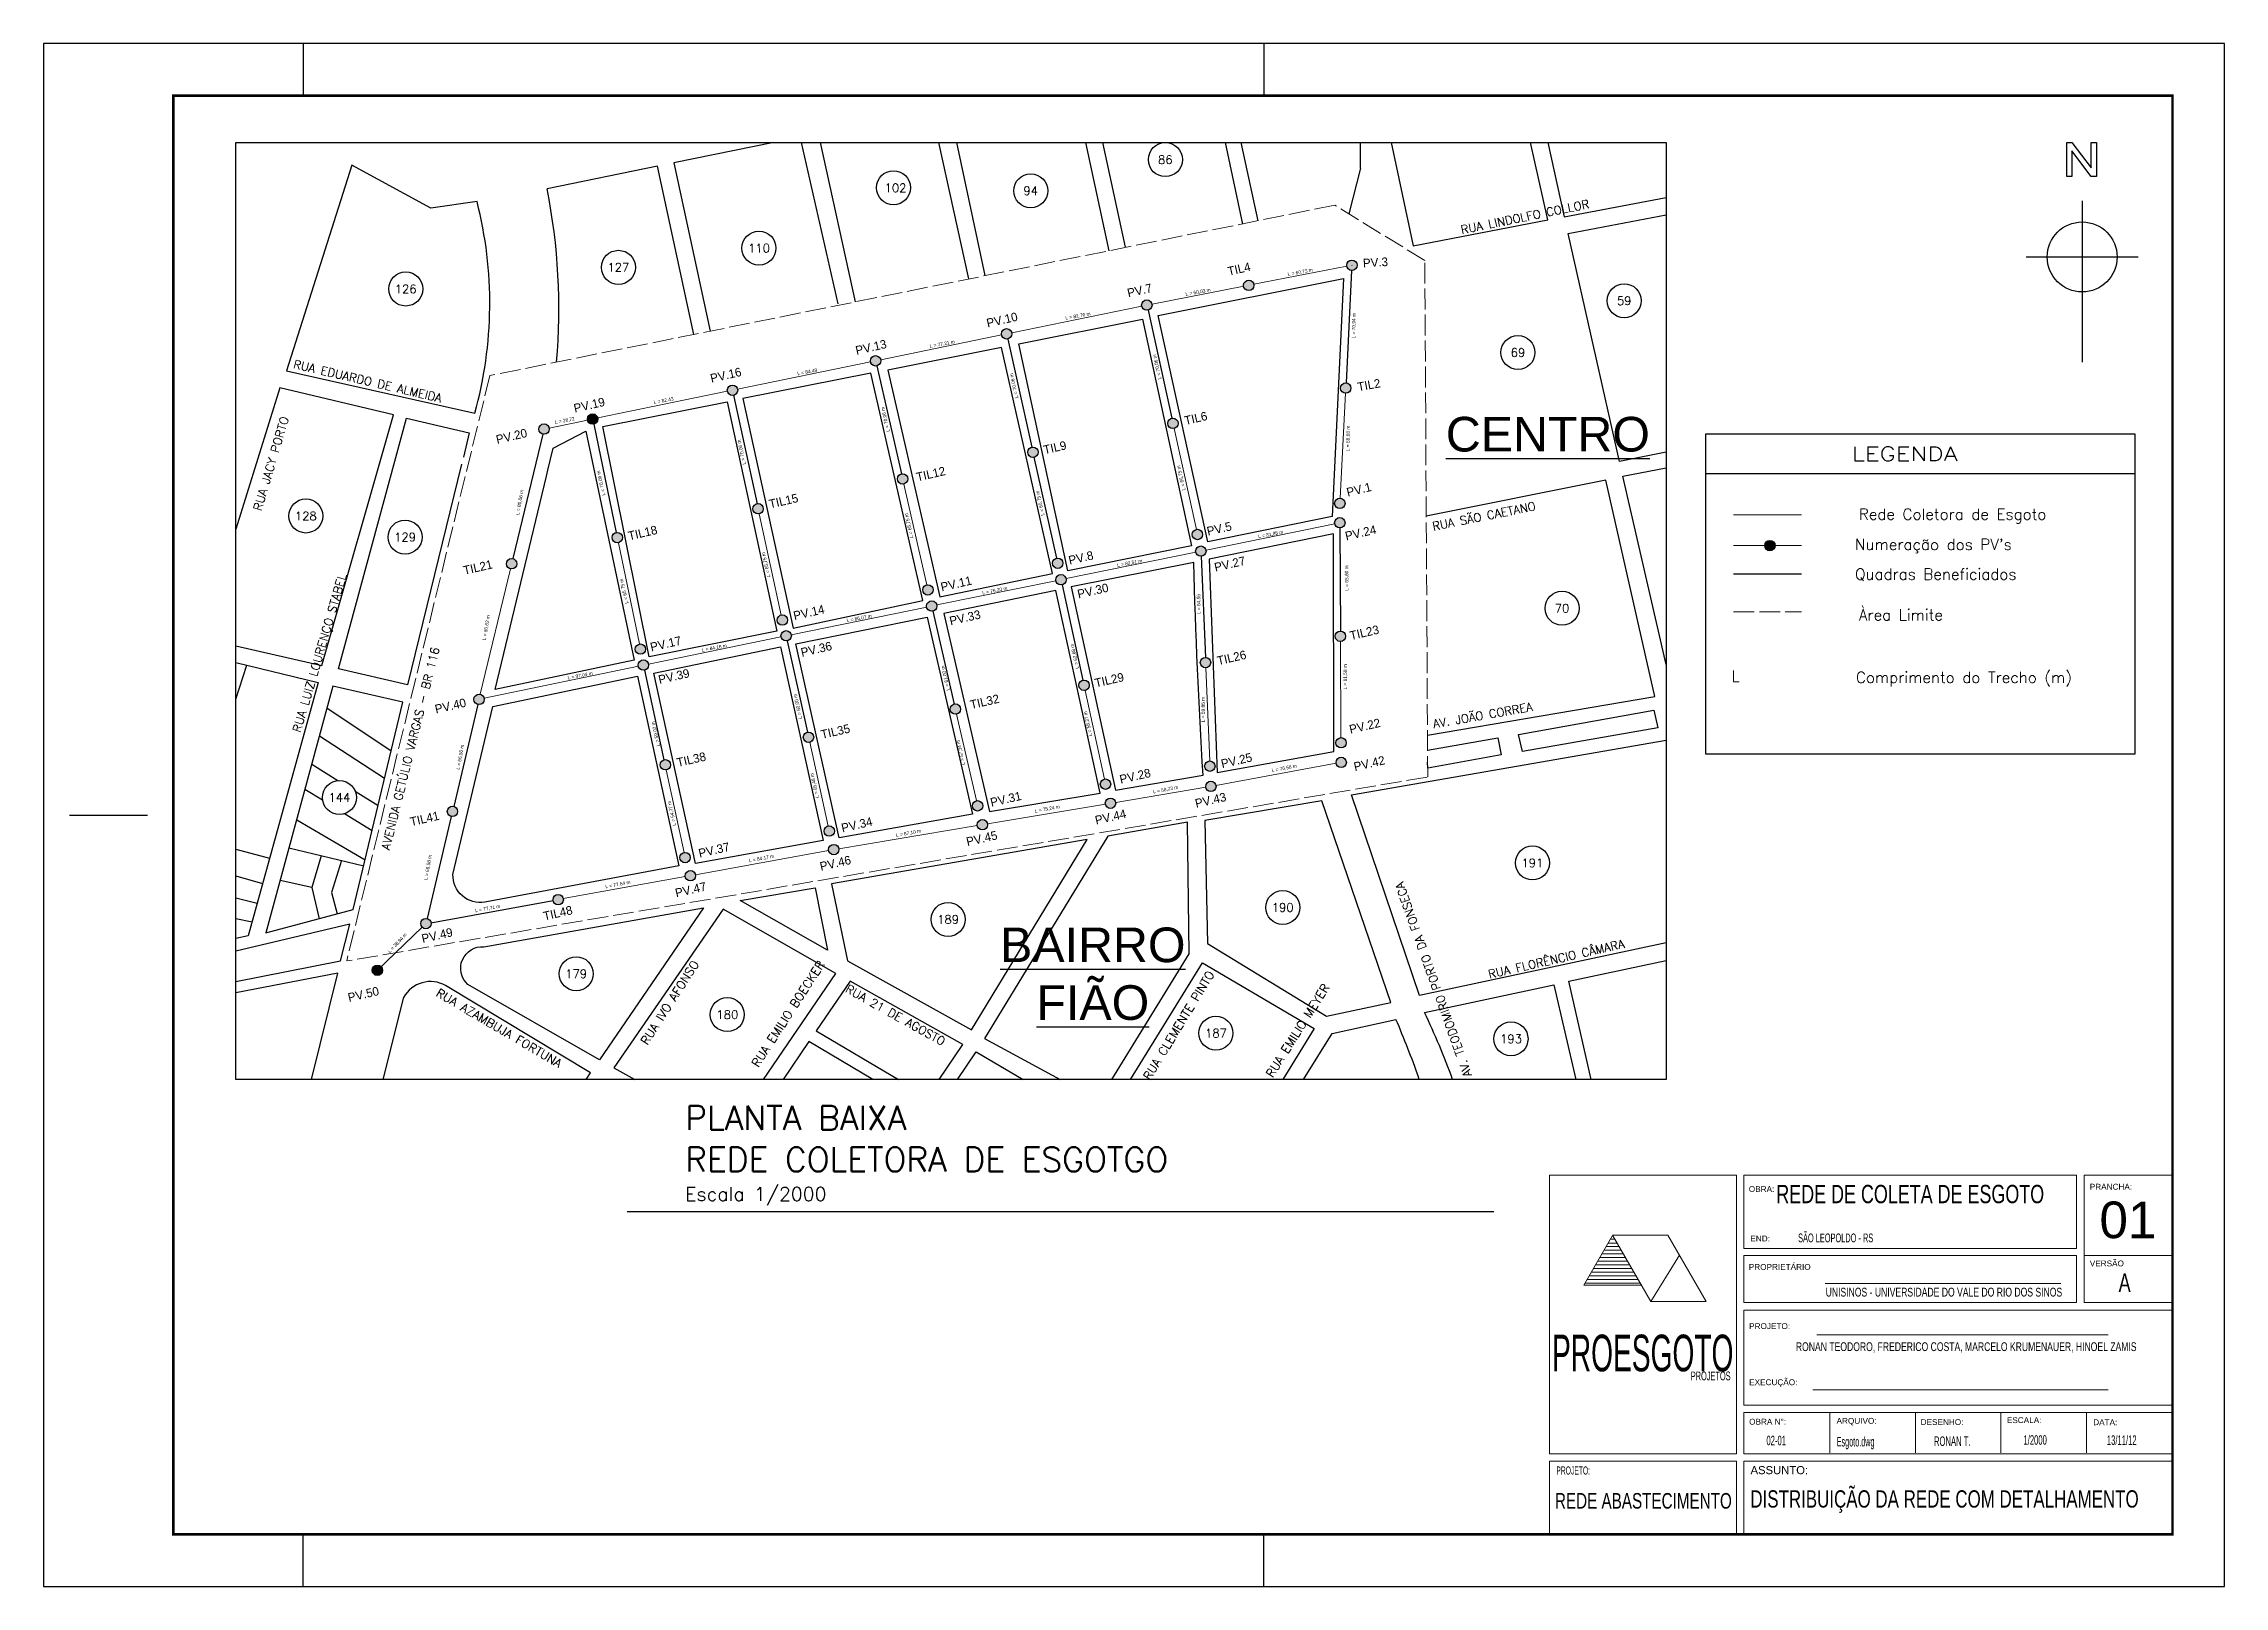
# Model space of a CAD drawing. Header units: inches. Extents: x 1670 to 2930, y -335 to 556.
import ezdxf
from ezdxf.enums import TextEntityAlignment as Align

# ---------------------------------------------------------------- set-up
doc = ezdxf.new("R2010")
doc.units = ezdxf.units.IN
doc.header["$MEASUREMENT"] = 0
doc.linetypes.add('ACAD_ISO02W100', pattern=[15, 12, -3])
for name, color, linetype in [('dimensões', 6, 'Continuous'), ('DIVERSOS', 3, 'Continuous'), ('ESPEC', 2, 'Continuous'), ('FOLHA', 7, 'Continuous'), ('LOTES ANTIGOS', 6, 'Continuous'), ('PVS', 250, 'Continuous'), ('QUADRAS', 250, 'Continuous'), ('REG60-100', 7, 'Continuous'), ('TEXTO', 7, 'Continuous'), ('TEXTO QUADRAS', 250, 'Continuous'), ('TEXTO RUAS NOVAS', 201, 'Continuous'), ('TEXTO_BAIRRO', 7, 'Continuous')]:
    doc.layers.add(name, color=color, linetype=linetype)
doc.layers.add('SeloMargem', color=7, linetype='Continuous', lineweight=0)
doc.styles.add('Arial', font='arial.ttf')
doc.styles.add('PADRAO_TXT', font='romans.shx')
doc.styles.add('REGUA100', font='simplex.shx')
doc.styles.add('ROMANS', font='romans.shx')
doc.styles.add('ROMNS850', font='ROMNS850')

# ---------------------------------------------------------------- blocks, each defined once
blk = doc.blocks.new('lnorte')
at = {"color": 0, "linetype": 'ByBlock'}
blk.add_lwpolyline([(14.74, 2.71), (15.54, 2.71), (18.53, -1.21), (18.53, 2.71), (19.33, 2.71), (19.33, -2.53), (18.53, -2.53), (15.54, 1.4), (15.54, -2.53), (14.74, -2.53)], close=True, dxfattribs=at)

msp = doc.modelspace()

# ---------------------------------------------------------------- hatches: boundary and pattern name
h = msp.add_hatch(color=1)
edge = h.paths.add_edge_path()
edge.add_arc((1958.7, 333), 3, 0, 360)
edge = h.paths.add_edge_path()
edge.add_arc((2067.6, 355.4), 3, 0, 360)
edge = h.paths.add_edge_path()
edge.add_arc((2150.3, 372.4), 3, 0, 360)
edge = h.paths.add_edge_path()
edge.add_arc((2226, 388), 3, 0, 360)
edge = h.paths.add_edge_path()
edge.add_arc((2307, 404.6), 3, 0, 360)
edge = h.paths.add_edge_path()
edge.add_arc((2365.9, 416), 3, 0, 360)
edge = h.paths.add_edge_path()
edge.add_arc((2425.5, 427.6), 3, 0, 360)
edge = h.paths.add_edge_path()
edge.add_arc((2421.9, 356.7), 3, 0, 360)
edge = h.paths.add_edge_path()
edge.add_arc((2418.5, 290.1), 3, 0, 360)
edge = h.paths.add_edge_path()
edge.add_arc((2418.5, 278.9), 3, 0, 360)
edge = h.paths.add_edge_path()
edge.add_arc((2336.2, 272.1), 3, 0, 360)
edge = h.paths.add_edge_path()
edge.add_arc((2322.1, 336.3), 3, 0, 360)
edge = h.paths.add_edge_path()
edge.add_arc((2338.2, 262.5), 3, 0, 360)
edge = h.paths.add_edge_path()
edge.add_arc((2241.2, 319.6), 3, 0, 360)
edge = h.paths.add_edge_path()
edge.add_arc((2255.5, 255.5), 3, 0, 360)
edge = h.paths.add_edge_path()
edge.add_arc((2257.4, 246), 3, 0, 360)
edge = h.paths.add_edge_path()
edge.add_arc((2180.5, 240.1), 3, 0, 360)
edge = h.paths.add_edge_path()
edge.add_arc((2182.7, 230.8), 3, 0, 360)
edge = h.paths.add_edge_path()
edge.add_arc((2165.9, 304.2), 3, 0, 360)
edge = h.paths.add_edge_path()
edge.add_arc((2082.4, 287), 3, 0, 360)
edge = h.paths.add_edge_path()
edge.add_arc((2096.4, 222.7), 3, 0, 360)
edge = h.paths.add_edge_path()
edge.add_arc((2014.4, 205.9), 3, 0, 360)
edge = h.paths.add_edge_path()
edge.add_arc((2001, 270.3), 3, 0, 360)
edge = h.paths.add_edge_path()
edge.add_arc((1940, 255.2), 3, 0, 360)
edge = h.paths.add_edge_path()
edge.add_arc((1921.2, 176.9), 3, 0, 360)
edge = h.paths.add_edge_path()
edge.add_arc((2016.1, 196.7), 3, 0, 360)
edge = h.paths.add_edge_path()
edge.add_arc((2098.6, 213.6), 3, 0, 360)
edge = h.paths.add_edge_path()
edge.add_arc((2028.8, 139.1), 3, 0, 360)
edge = h.paths.add_edge_path()
edge.add_arc((1905.8, 112.2), 3, 0, 360)
edge = h.paths.add_edge_path()
edge.add_arc((1890.5, 47.4), 3, 0, 360)
edge = h.paths.add_edge_path()
edge.add_arc((1966.9, 61.2), 3, 0, 360)
edge = h.paths.add_edge_path()
edge.add_arc((2040.2, 85.5), 3, 0, 360)
edge = h.paths.add_edge_path()
edge.add_arc((2043.3, 75), 3, 0, 360)
edge = h.paths.add_edge_path()
edge.add_arc((2123.5, 100.8), 3, 0, 360)
edge = h.paths.add_edge_path()
edge.add_arc((2126.1, 90.1), 3, 0, 360)
edge = h.paths.add_edge_path()
edge.add_arc((2111.5, 155), 3, 0, 360)
edge = h.paths.add_edge_path()
edge.add_arc((2196.4, 171.3), 3, 0, 360)
edge = h.paths.add_edge_path()
edge.add_arc((2209.2, 115.4), 3, 0, 360)
edge = h.paths.add_edge_path()
edge.add_arc((2212, 104.5), 3, 0, 360)
edge = h.paths.add_edge_path()
edge.add_arc((2286, 116.9), 3, 0, 360)
edge = h.paths.add_edge_path()
edge.add_arc((2283.1, 127.9), 3, 0, 360)
edge = h.paths.add_edge_path()
edge.add_arc((2270.7, 185), 3, 0, 360)
edge = h.paths.add_edge_path()
edge.add_arc((2340.9, 198.1), 3, 0, 360)
edge = h.paths.add_edge_path()
edge.add_arc((2343.4, 138.3), 3, 0, 360)
edge = h.paths.add_edge_path()
edge.add_arc((2344, 126.6), 3, 0, 360)
edge = h.paths.add_edge_path()
edge.add_arc((2419.3, 140.5), 3, 0, 360)
edge = h.paths.add_edge_path()
edge.add_arc((2419.2, 151.8), 3, 0, 360)
edge = h.paths.add_edge_path()
edge.add_arc((2418.8, 213.3), 3, 0, 360)
h = msp.add_hatch(color=1)
edge = h.paths.add_edge_path()
edge.add_arc((1986.8, 338.8), 3, 0, 360)
h = msp.add_hatch(color=1)
edge = h.paths.add_edge_path()
edge.add_arc((2667, 265.7), 3, 0, 360)
h = msp.add_hatch(color=1)
edge = h.paths.add_edge_path()
edge.add_arc((1862.4, 20.4), 3, 0, 360)

# ---------------------------------------------------------------- linework, layer by layer
at = {"color": 0, "linetype": 'ByBlock'}
for p, q in [((2847.4, 464.8), (2847.4, 371.7)), ((2815, 432.4), (2879.8, 432.4))]:
    msp.add_line(p, q, dxfattribs=at)
at = {"color": 1, "lineweight": 15}
for p, q in [((2422.5, 427), (2368.9, 416.6)), ((2425.3, 424.6), (2422.1, 359.7)), ((2304.1, 404), (2228.9, 388.6)), ((2363, 415.5), (2310, 405.2)), ((2307.7, 401.7), (2321.4, 339.2)), ((2223, 387.4), (2153.3, 373)), ((2226.6, 385), (2240.5, 322.6)), ((2147.4, 371.8), (2070.5, 356)), ((2151, 369.5), (2165.2, 307.1)), ((2064.6, 354.8), (1989.8, 339.4)), ((2421.8, 353.7), (2418.7, 293.1)), ((2068.2, 352.5), (2081.8, 289.9)), ((1958, 330.1), (1940.7, 258.2)), ((1983.9, 338.2), (1961.6, 333.6)), ((1987.4, 335.9), (2000.4, 273.2)), ((2322.7, 333.3), (2335.6, 275)), ((2241.8, 316.7), (2254.8, 258.4)), ((2166.5, 301.2), (2179.8, 243)), ((2083.1, 284.1), (2095.8, 225.6)), ((2341.2, 263.1), (2415.6, 278.3)), ((2001.7, 267.3), (2013.8, 208.9)), ((2418.5, 275.9), (2418.8, 216.3)), ((1939.3, 252.3), (1921.9, 179.8)), ((2260.3, 246.6), (2335.3, 261.9)), ((2338.4, 259.5), (2340.8, 201.1)), ((2185.7, 231.4), (2254.5, 245.4)), ((2258, 243.1), (2270.1, 187.9)), ((2101.5, 214.2), (2179.8, 230.2)), ((2183.4, 227.8), (2195.7, 174.2)), ((2019.1, 197.3), (2095.6, 213)), ((2099.2, 210.6), (2110.9, 157.9)), ((2418.9, 210.3), (2419.1, 154.8)), ((1924.1, 177.5), (2013.2, 196.1)), ((2016.8, 193.8), (2028, 142)), ((2341, 195.1), (2343.3, 141.3)), ((2271.3, 182), (2282.5, 130.8)), ((1920.5, 173.9), (1906.5, 115.1)), ((2197.1, 168.4), (2208.5, 118.4)), ((2112.2, 152.1), (2122.9, 103.7)), ((2346.9, 127.1), (2416.3, 140)), ((2029.3, 136.1), (2039.6, 88.4)), ((2289, 117.4), (2341, 126.1)), ((2215, 105), (2283.1, 116.4)), ((1905.1, 109.2), (1891.2, 50.3)), ((2129, 90.6), (2209, 104)), ((2046.2, 75.6), (2123.1, 89.6)), ((1969.8, 61.8), (2040.3, 74.6)), ((1893.4, 47.9), (1963.9, 60.7)), ((1888.3, 45.3), (1862.4, 20.4))]:
    msp.add_line(p, q, dxfattribs=at)
at = {"color": 1}
for p, q in [((2425.3, 424.6), (2422.1, 359.7)), ((2425.5, 427.6), (2425.6, 427.5)), ((2307.7, 401.7), (2321.4, 339.2)), ((2226.6, 385), (2240.5, 322.6)), ((2226.6, 385), (2240.5, 322.6)), ((2151, 369.5), (2165.2, 307.1)), ((2068.2, 352.5), (2081.8, 289.9)), ((1958, 330.1), (1940.7, 258.2)), ((1987.4, 335.9), (2000.4, 273.2)), ((2241.8, 316.7), (2254.8, 258.4)), ((2418.5, 275.9), (2418.8, 216.3)), ((2338.4, 259.5), (2340.8, 201.1)), ((2258, 243.1), (2270.1, 187.9)), ((2183.4, 227.8), (2195.7, 174.2)), ((2099.2, 210.6), (2110.9, 157.9)), ((2016.8, 193.8), (2028, 142)), ((1920.5, 173.9), (1906.5, 115.1)), ((1920.5, 173.9), (1906.5, 115.1)), ((1905.1, 109.2), (1891.2, 50.3)), ((1893.4, 47.9), (1963.9, 60.7))]:
    msp.add_line(p, q, dxfattribs=at)
msp.add_lwpolyline([(1780.7, 498.5), (2607, 498.5), (2607, -42.6), (1780.7, -42.6)], close=True)
at = {"color": 251}
msp.add_lwpolyline([(2006.8, -118.8), (2507.5, -118.8)], dxfattribs=at)
at = {"color": 0, "linetype": 'ByBlock'}
msp.add_circle((2847.4, 432.4), 20.2, dxfattribs=at)
at = {"color": 1}
for centre in [(2425.5, 427.6), (2365.9, 416), (2307, 404.6), (2226, 388), (2150.3, 372.4), (2067.6, 355.4), (2421.9, 356.7), (1986.8, 338.8), (1958.7, 333), (2322.1, 336.3), (2241.2, 319.6), (2165.9, 304.2), (2082.4, 287), (2418.5, 290.1), (2418.5, 278.9), (2001, 270.3), (2336.2, 272.1), (2338.2, 262.5), (2667, 265.7), (1940, 255.2), (2255.5, 255.5), (2180.5, 240.1), (2257.4, 246), (2182.7, 230.8), (2096.4, 222.7), (2098.6, 213.6), (2418.8, 213.3), (2014.4, 205.9), (2016.1, 196.7), (2340.9, 198.1), (1921.2, 176.9), (2270.7, 185), (2196.4, 171.3), (2111.5, 155), (2419.2, 151.8), (2028.8, 139.1), (2343.4, 138.3), (2419.3, 140.5), (2283.1, 127.9), (2344, 126.6), (1905.8, 112.2), (2209.2, 115.4), (2286, 116.9), (2123.5, 100.8), (2212, 104.5), (2040.2, 85.5), (2126.1, 90.1), (2043.3, 75), (1966.9, 61.2), (1890.5, 47.4)]:
    msp.add_circle(centre, 3, dxfattribs=at)
msp.add_circle((1862.4, 20.4), 3)
at = {"layer": 'DIVERSOS', "color": 250}
for centre in [(2317.7, 488.6), (2160.6, 472.4), (2239.9, 470.6), (2082.9, 437.5), (2001.7, 426.4), (1878.8, 413.9), (2582.8, 407.1), (2521.4, 377.2), (1821.1, 282.8), (1878.4, 270.6), (2546.9, 229.5), (1840.5, 120.2), (2529.8, 82.4), (2385.5, 56.7), (2192.2, 49.8), (1977.3, 18.4), (2064.6, -5.2), (2346.9, -15.9), (2517.4, -19.2)]:
    msp.add_circle(centre, 9.83, dxfattribs=at)
at = {"layer": 'FOLHA'}
msp.add_lwpolyline([(1669.6, -335.4), (2929.6, -335.4), (2929.6, 555.6), (1669.6, 555.6)], close=True, dxfattribs=at)
for points in [[(1819.6, 555.6), (1819.6, 525.6)], [(2374.6, 555.6), (2374.6, 525.6)], [(1684.6, 110.1), (1729.6, 110.1)], [(1819.6, -335.4), (1819.6, -305.4)], [(2374.6, -335.4), (2374.6, -305.4)]]:
    msp.add_lwpolyline(points, dxfattribs=at)
at = {"layer": 'FOLHA', "color": 6, "const_width": 1.5}
msp.add_lwpolyline([(1744.6, -305.4), (2899.6, -305.4), (2899.6, 525.6), (1744.6, 525.6)], close=True, dxfattribs=at)
at = {"layer": 'LOTES ANTIGOS', "color": 1, "lineweight": 15, "ltscale": 7}
for p, q in [((2645.9, 283.4), (2685.3, 283.4)), ((2645.9, 265.8), (2664, 265.8)), ((2670, 265.8), (2685.3, 265.8))]:
    msp.add_line(p, q, dxfattribs=at)
at = {"layer": 'LOTES ANTIGOS', "color": 7, "ltscale": 7}
msp.add_line((2645.9, 249.4), (2685.3, 249.4), dxfattribs=at)
at = {"layer": 'QUADRAS'}
for p, q in [((2118.2, 498.5), (2138.5, 406.5)), ((2204.2, 419.7), (2186.9, 498.5)), ((2213.6, 421.6), (2197.3, 498.5)), ((2271.5, 498.5), (2285, 436)), ((2294.7, 438), (2281.6, 498.5)), ((2352.2, 498.5), (2362.3, 451.4)), ((2371.3, 453.3), (2361.5, 498.5)), ((2448.2, 498.5), (2460.8, 438.9)), ((2538.7, 453.9), (2528.7, 498.5)), ((2538.7, 498.5), (2548.2, 455.5)), ((2024.3, 484.8), (1960.5, 471.7)), ((2045.3, 387.7), (2024.3, 484.8)), ((2430.5, 483.7), (2423.8, 457.3)), ((2548.2, 455.5), (2607, 466.8)), ((2460.8, 438.9), (2538.7, 453.9)), ((2550.5, 445.9), (2607, 456.8)), ((2580, 314.2), (2550.5, 445.9)), ((1806.1, 356.9), (1780.7, 275.1)), ((1871.8, 341.2), (1806.1, 356.9)), ((2607, 319.7), (2580, 314.2)), ((2582, 305.7), (2607, 310.7)), ((2607, 197), (2582, 305.7)), ((1780.7, 207.9), (1830.4, 196.4)), ((1780.7, 198.1), (1828.3, 186.7)), ((1780.7, 177), (1787, 196.6)), ((1828.3, 186.7), (1787.8, 40.4)), ((1833.3, 172), (1870.4, 147.1)), ((1828.9, 155.9), (1866.6, 131.4)), ((2469.2, 147.6), (2509.7, 154.7)), ((2509.7, 154.7), (2511.8, 144.8)), ((1824.5, 139.5), (1839.6, 130)), ((2469.3, 137.2), (2469.2, 140.7)), ((2511.8, 144.8), (2469.3, 137.2)), ((1820.6, 125.1), (1830.7, 118.8)), ((1849.6, 123.8), (1862.8, 115.5)), ((1815.8, 107.4), (1855.4, 84.2)), ((1843.5, 110.9), (1859.4, 101.1)), ((1780.7, 90.4), (1800.1, 85.1)), ((1811.3, 91.1), (1854.5, 80.7)), ((1830, 86.6), (1824.5, 68.2)), ((1780.7, 74.9), (1796.1, 70.6)), ((1824.5, 68.2), (1806.3, 72.3)), ((1824.5, 68.2), (1828.7, 50.2)), ((1780.7, 62.3), (1792.9, 59.1)), ((1780.7, 50.4), (1790, 48.4)), ((2062.2, 55.7), (1999.1, -35.9)), ((2127.3, 18.6), (2062.2, 55.7)), ((1846.6, 47.1), (1780.7, 31.5)), ((1787.8, 40.4), (1780.7, 38.8)), ((1841.1, 25.9), (1846.6, 47.1)), ((1780.7, 13.9), (1841.1, 25.9)), ((2550.8, 14.2), (2607, 26.1)), ((1839.5, 18.7), (1780.7, 7.3)), ((1824.4, -42.6), (1839.5, 18.7)), ((2085.6, -42.6), (2127.3, 18.6)), ((2297.6, -42.6), (2339.1, 24.7)), ((2339.1, 24.7), (2403.6, -13.2)), ((2563.8, -42.6), (2550.8, 14.2)), ((1877.6, 4.8), (1865.6, -42.6)), ((1985.6, -38.9), (1901.8, 11.6)), ((2467.4, -3.9), (2542.2, 12.1)), ((2542.2, 12.1), (2554.9, -42.6)), ((2414.1, -16.1), (2450.9, -8)), ((2111.8, -20.7), (2096.9, -42.6)), ((2148.6, -42.6), (2111.8, -20.7)), ((2403.6, -13.2), (2385.5, -42.6)), ((2397.5, -42.6), (2414.1, -16.1)), ((1999.1, -35.9), (2011.2, -42.6)), ((2197.6, -42.6), (2208.4, -26.7)), ((2208.4, -26.7), (2235.6, -42.6)), ((1983.1, -42.6), (1985.6, -38.9))]:
    msp.add_line(p, q, dxfattribs=at)
at = {"layer": 'QUADRAS', "color": 5, "linetype": 'ACAD_ISO02W100', "lineweight": 5}
for p, q in [((2415.6, 462.3), (1927.4, 363.9)), ((2467.6, 430.3), (2415.6, 462.3)), ((2469.3, 132.1), (2467.6, 430.3)), ((1927.4, 363.9), (1844.7, 25.8)), ((2645.9, 227.4), (2685.3, 227.4)), ((2468.9, 132), (1844.7, 25.8))]:
    msp.add_line(p, q, dxfattribs=at)
at = {"layer": 'QUADRAS', "color": 250}
msp.add_line((1830.4, 196.4), (1871.8, 341.2), dxfattribs=at)
at = {"layer": 'QUADRAS'}
for points in [[(2091.4, 498.5), (2033.8, 486.7), (2054.7, 389.6)], [(2128.7, 405.4), (2107.5, 498.5)], [(1911.1, 312.8), (1879.8, 185.2), (1840, 194.6), (1879.2, 339.3), (1915.5, 330.8), (1912.1, 316.7)], [(2469.1, 156.3), (2600.6, 178.5), (2572.2, 303.5), (2468.3, 282.7)], [(2607, 36.3), (2464.6, 5.9), (2425.3, 121.7), (2607, 153.4), (2607, 153.2)], [(2286.7, -42.6), (2331.5, 30), (2330.4, 105.9), (2284.4, 97.8), (2213.2, -18.9), (2256.9, -42.6)], [(1841.6, 83.8), (1836, 65.4), (1839.2, 53)], [(2187, -42.6), (2200.6, -22.5), (2135.6, 14.1), (2116, -14.6), (2163.5, -42.6)]]:
    msp.add_lwpolyline(points, dxfattribs=at)
for points in [[(1847.7, 485.5), (1810, 366.6), (1918.7, 342.1, 0.131023), (1920, 464.4), (1893.4, 460.6)], [(2334.1, 256), (2263.3, 241.8), (2288.8, 124.5), (2339.5, 133.1, -0.00828)], [(2036.5, 80.7), (1924.6, 59.7, -0.473588), (1906.1, 75.8), (1929.1, 172.7), (2012.8, 190.2)], [(2050.8, 56.5), (1990.8, -31.3), (1914.6, 12.3, -0.713335), (1924, 34)]]:
    msp.add_lwpolyline(points, format="xyb", close=True, dxfattribs=at)
for points in [[(2420.6, 419.9), (2414, 282.5), (2342.3, 267.8), (2313.5, 398.5)], [(2304.4, 396.5), (2332.8, 265.6), (2261.4, 251.2), (2233, 382.2)], [(2223.1, 380.2), (2157.4, 367.1), (2187.4, 236.2), (2252.5, 249.6)], [(2147.5, 365.3), (2073.6, 350.6), (2102.7, 218.1), (2177.5, 234)], [(2064.6, 348.7), (2093.3, 216.2), (2019.4, 201.5), (1992.6, 334.4)], [(1961, 309.3), (1964, 321.9), (1982.9, 331.8), (2010.7, 199.5), (1930.5, 182.6), (1960.1, 305.8)], [(2414.8, 272.4), (2343, 257.9), (2347.7, 134.7), (2415.1, 146.8)], [(2254.5, 239.8), (2189.8, 226.5), (2216.1, 112.1), (2280, 122.7)], [(2180, 224.3), (2206.3, 110.5), (2129.3, 96.9), (2104.1, 209)], [(2095.3, 207.2), (2119.9, 95.4), (2046.3, 82), (2022.1, 192.1)], [(1836.7, 184.6), (1798, 42), (1848.5, 55.5), (1877.2, 175.3)], [(2599.9, 170.7), (2602.3, 160.5), (2524.1, 146.8), (2521.7, 156.5)], [(2408.2, 118.2), (2340.5, 107), (2342.1, 35.9), (2410.8, -6.1), (2448, 1.9)], [(2272.5, 95.9), (2124.8, 70.3), (2134, 25.8), (2205.6, -14)], [(2115.4, 68.1), (2122.5, 32.1), (2072.1, 60.7)]]:
    msp.add_lwpolyline(points, close=True, dxfattribs=at)
for centre, radius, start, end in [((1668.1, 488.1), 762.4, 359.6676, 0.783), ((1613.6, 402.7), 353.7, 354.9652, 11.253), ((1893, -3.6), 17.5, 59.9922, 151.6467), ((1901, -242.3), 597.8, 19.615, 23.0831), ((2055.3, -199.5), 456.2, 20.1074, 25.385), ((1037.7, -429.8), 1478.2, 15.1851, 15.2245)]:
    msp.add_arc(centre, radius, start, end, dxfattribs=at)
at = {"layer": 'SeloMargem', "color": 250, "linetype": 'Continuous', "ltscale": 12}
for p, q in [((2539.6, -97.9), (2539.6, -258.8)), ((2647.6, -97.9), (2539.6, -97.9)), ((2647.6, -258.8), (2647.6, -97.9)), ((2651.9, -97.9), (2651.9, -140.2)), ((2844.2, -97.9), (2651.9, -97.9)), ((2844.2, -140.2), (2844.2, -97.9)), ((2899.6, -97.9), (2848.5, -97.9)), ((2848.5, -97.9), (2848.5, -171.5)), ((2899.6, -171.5), (2899.6, -97.9)), ((2844.2, -140.2), (2651.9, -140.2)), ((2651.9, -144.4), (2651.9, -171.5)), ((2651.9, -144.4), (2844.2, -144.4)), ((2844.2, -171.5), (2844.2, -144.4)), ((2651.9, -171.5), (2844.2, -171.5)), ((2651.9, -175.8), (2651.9, -230.8)), ((2899.6, -175.8), (2651.9, -175.8)), ((2848.5, -171.5), (2899.6, -171.5)), ((2899.6, -230.8), (2899.6, -175.8)), ((2651.9, -230.8), (2899.6, -230.8)), ((2651.9, -235), (2651.9, -258.8)), ((2899.6, -235), (2651.9, -235)), ((2701.7, -235), (2701.7, -258.3)), ((2751.1, -235), (2751.1, -258.3)), ((2800.5, -235), (2800.5, -258.3)), ((2849.9, -235), (2849.9, -258.3)), ((2899.6, -258.8), (2899.6, -235)), ((2647.6, -258.8), (2539.6, -258.8)), ((2539.6, -263), (2539.6, -305.4)), ((2539.6, -263), (2647.6, -263)), ((2647.6, -305.4), (2647.6, -263)), ((2899.6, -258.8), (2651.9, -258.8)), ((2651.9, -263), (2899.6, -263)), ((2651.9, -263), (2651.9, -305.4)), ((2899.6, -305.4), (2899.6, -263)), ((2539.6, -305.4), (2647.6, -305.4)), ((2651.9, -305.4), (2899.6, -305.4))]:
    msp.add_line(p, q, dxfattribs=at)
at = {"layer": 'SeloMargem', "color": 250, "linetype": 'Continuous', "ltscale": 7.874016}
for p, q in [((2576.1, -132.8), (2559.5, -161.5)), ((2578.7, -137.1), (2573.7, -137.1)), ((2577.5, -134.9), (2574.9, -134.9)), ((2576.1, -132.6), (2608.1, -132.6)), ((2576.1, -132.6), (2598.2, -170.8)), ((2608.1, -132.6), (2630.1, -170.8)), ((2586.1, -149.7), (2566.3, -149.7)), ((2584.9, -147.6), (2567.5, -147.6)), ((2583.6, -145.5), (2568.8, -145.5)), ((2582.4, -143.4), (2570, -143.4)), ((2581.2, -141.3), (2571.2, -141.3)), ((2580, -139.2), (2572.4, -139.2)), ((2598.2, -170.8), (2614.7, -144.1)), ((2592.7, -161.5), (2559.5, -161.5)), ((2592.2, -160.3), (2560.2, -160.3)), ((2591, -158.2), (2561.4, -158.2)), ((2589.7, -156.1), (2562.7, -156.1)), ((2588.5, -154), (2563.9, -154)), ((2587.3, -151.9), (2565.1, -151.9)), ((2698.9, -160.4), (2835, -160.4)), ((2598.2, -170.8), (2630.1, -170.8))]:
    msp.add_line(p, q, dxfattribs=at)
at = {"layer": 'SeloMargem', "color": 250, "linetype": 'Continuous', "ltscale": 4.92126}
msp.add_line((2848.4, -144.4, 38.5), (2899.5, -144.4, 38.5), dxfattribs=at)
at = {"layer": 'SeloMargem', "color": 250, "linetype": 'Continuous', "ltscale": 12.43902}
for p, q in [((2694.1, -190.1), (2862.4, -190.1)), ((2691.7, -221.9), (2862.4, -221.9))]:
    msp.add_line(p, q, dxfattribs=at)
at = {"layer": 'TEXTO', "linetype": 'Continuous'}
msp.add_lwpolyline([(2630, 330.2), (2877.9, 330.2), (2877.9, 145.2), (2630, 145.2)], close=True, dxfattribs=at)
msp.add_lwpolyline([(2630, 307.3), (2877.9, 307.3)], dxfattribs=at)

# ---------------------------------------------------------------- block references
at = {"layer": 'ESPEC', "color": 0, "xscale": 3.75, "yscale": 3.75, "zscale": 3.75}
msp.add_blockref('lnorte', (2783.2, 488.4), dxfattribs=at)

# ---------------------------------------------------------------- texts
at = {"layer": 'dimensões', "color": 7, "lineweight": 5, "char_height": 2, "attachment_point": 5}
for s, insert, rotation in [('\\A1;L = 60,73 m', (2395.6, 423.5), 10.6054), ('\\A1;L = 60,03 m', (2336.6, 412), 10.6054), ('\\A1;L = 82,76 m', (2267.2, 398.2), 10.6054), ('\\A1;L = 70,94 m', (2426.7, 392.7), 89.2849), ('\\A1;L = 77,21 m', (2188.8, 382), 10.6054), ('\\A1;L = 84,48', (2110.8, 365.9), 10.6054), ('\\A1;L = 70,06 m', (2313.1, 368.9), 102.5659), ('\\A1;L = 70,06 m', (2230.4, 358), 102.5659), ('\\A1;L = 82,43', (2027.8, 349.3), 10.6054), ('\\A1;L = 70,06 m', (2156.1, 338.6), 102.5659), ('\\A1;L = 28,72', (1970.7, 337.8), 10.6054), ('\\A1;L = 66,68 m', (2423.4, 327.6), 89.2849), ('\\A1;L = 70,06 m', (2073, 319.7), 102.5659), ('\\A1;L = 70,06 m', (1991.8, 301.8), 102.5659), ('\\A1;L = 65,75 m', (2327, 304.8), 102.5659), ('\\A1;L = 80,06 m', (1944.8, 290.6), 80.2566), ('\\A1;L = 65,75 m', (2245.5, 290.2), 102.5659), ('\\A1;L = 65,75 m', (2169.7, 277.2), 102.5659), ('\\A1;L = 81,85 m', (2378.6, 272.1), 10.6054), ('\\A1;L = 65,75 m', (2087.1, 254.7), 102.5659), ('\\A1;L = 82,51 m', (2297.1, 255.5), 10.6054), ('\\A1;L = 65,60 m', (2422.6, 246.9), 90.4872), ('\\A1;L = 65,75 m', (2005.1, 239.4), 102.5659), ('\\A1;L = 76,20 m', (2219.2, 239.6), 10.6054), ('\\A1;L = 64,56', (2337.1, 231.9), 90.4872), ('\\A1;L = 80,62 m', (1925.5, 218.3), 80.2566), ('\\A1;L = 86,07 m', (2140.8, 223.6), 10.6054), ('\\A1;L = 84,18 m', (2057.1, 206.5), 10.6054), ('\\A1;L = 62,68 m', (2265.5, 201.8), 102.5659), ('\\A1;L = 97,04 m', (1979.6, 190.5), 10.6054), ('\\A1;L = 61,00 m', (2190.8, 189.2), 102.5659), ('\\A1;L = 61,58 m', (2421.8, 189.9), 90.4872), ('\\A1;L = 60,00 m', (2105.5, 172.8), 102.5659), ('\\A1;L = 59,85 m', (2339.7, 171), 90.4872), ('\\A1;L = 59,02 m', (2023.4, 157), 102.5659), ('\\A1;L = 58,37 m', (2273.1, 162.8), 102.5659), ('\\A1;L = 57,34 m', (2199.6, 146.2), 102.5659), ('\\A1;L = 66,50 m', (1910.4, 143.5), 80.2566), ('\\A1;L = 76,58 m', (2386.4, 137), 10.6054), ('\\A1;L = 55,48 m', (2115.2, 127.1), 102.5659), ('\\A1;L = 58,73 m', (2317.9, 124.7), 10.6054), ('\\A1;L = 54,77 m', (2032.7, 111.1), 102.5659), ('\\A1;L = 75,24 m', (2249.5, 113.5), 10.6054), ('\\A1;L = 87,10 m', (2169.3, 99.5), 10.6054), ('\\A1;L = 66,58 m', (1891.8, 79.8), 80.2566), ('\\A1;L = 84,17 m', (2084.4, 84.9), 10.6054), ('\\A1;L = 77,64 m', (2001.4, 69.9), 10.6054), ('\\A1;L = 77,71 m', (1926.2, 56), 10.6054), ('\\A1;L = 38,94 m', (1874.1, 36.1), 46.761)]:
    msp.add_mtext(s, dxfattribs=dict(at, insert=insert, rotation=rotation))
at = {"layer": 'PVS', "color": 250}
for s, p in [('TIL21', (1912.7, 248.8)), ('PV.40', (1896.3, 168.7))]:
    msp.add_text(s, height=5, rotation=12.9094, dxfattribs=at).set_placement(p)
at = {"layer": 'PVS', "char_height": 5, "attachment_point": 1}
for s, width, insert, rotation in [('{\\C4;TIL4}', 18.595, (2353.2, 426.4), 12.9094), ('{\\C4;PV.3}', 10.862, (2431.7, 431.3), 3.4747), ('{\\C4;PV.7}', 18.595, (2295.2, 413.9), 12.9094), ('{\\C4;PV.10}', 18.595, (2213.9, 396.5), 12.9094), ('{\\C4;PV.13}', 18.595, (2138.2, 380.7), 12.9094), ('{\\C4;PV.16}', 18.595, (2054.3, 364.6), 12.9094), ('{\\C4;TIL2}', 1.732, (2428.3, 359.7), 10.4464), ('{\\C4;PV.19}', 18.595, (1975.4, 347.3), 12.9094), ('{\\C4;TIL6}', 18.595, (2328.2, 340.2), 12.9094), ('{\\C4;PV.20}', 18.595, (1930.5, 329.3), 12.9094), ('{\\C4;TIL9}', 18.595, (2246.8, 323.3), 12.9094), ('{\\C4;TIL12}', 18.595, (2173.3, 307.6), 12.9094), ('{\\C4;TIL15}', 18.595, (2088.2, 292), 12.9094), ('{\\C4;PV.1}', 16.429, (2421.9, 298.8), 13.6381), ('{\\C4;TIL18}', 18.595, (2006.8, 273.6), 12.9094), ('{\\C4;PV.5}', 18.595, (2341.2, 276.3), 12.9094), ('{\\C4;PV.24}', 18.595, (2421.1, 273.5), 12.9094), ('{\\C4;PV.8}', 18.595, (2261.3, 259.5), 12.9094), ('{\\C4;PV.27}', 18.595, (2345.5, 255.5), 12.9094), ('{\\C4;PV.11}', 18.595, (2187.4, 244.1), 12.9094), ('{\\C4;PV.30}', 18.595, (2266.4, 240), 12.9094), ('{\\C4;PV.14}', 18.595, (2102.3, 227.5), 12.9094), ('{\\C4;PV.33}', 18.595, (2192.5, 224.5), 12.9094), ('{\\C4;TIL23}', 18.595, (2423.8, 216), 12.9094), ('{\\C4;PV.17}', 18.595, (2019.6, 209.4), 12.9094), ('{\\C4;PV.36}', 18.595, (2106.6, 206.3), 12.9094), ('{\\C4;TIL26}', 18.595, (2347.1, 201.5), 12.9094), ('{\\C4;PV.39}', 18.595, (2024.3, 190.6), 12.9094), ('{\\C4;TIL29}', 18.595, (2276.4, 188.6), 12.9094), ('{\\C4;TIL32}', 18.595, (2204.4, 176.1), 12.9094), ('{\\C4;PV.22}', 18.595, (2423.5, 161.9), 12.9094), ('{\\C4;TIL35}', 18.595, (2118.2, 158.9), 12.9094), ('{\\C4;TIL38}', 18.595, (2034.9, 142.7), 12.9094), ('{\\C4;PV.25}', 18.595, (2349.4, 142), 12.9094), ('{\\C4;PV.42}', 18.595, (2426.1, 140.3), 12.9094), ('{\\C4;PV.28}', 18.595, (2290.8, 133), 12.9094), ('{\\C4;PV.31}', 18.595, (2216.1, 119.7), 12.9094), ('{\\C4;PV.43}', 18.595, (2334.4, 119.1), 12.9094), ('{\\C4;TIL41}', 18.595, (1880.8, 108.5), 12.9094), ('{\\C4;PV.34}', 18.595, (2130, 104.9), 12.9094), ('{\\C4;PV.45}', 18.595, (2202.2, 97), 12.9094), ('{\\C4;PV.44}', 18.595, (2276.6, 109.4), 12.9094), ('{\\C4;PV.37}', 18.595, (2047.5, 90.3), 12.9094), ('{\\C4;PV.46}', 18.595, (2117.6, 82.7), 12.9094), ('{\\C4;PV.47}', 18.595, (2034, 67.4), 12.9094), ('{\\C4;TIL48}', 18.595, (1957.8, 54), 12.9094), ('{\\C4;PV.49}', 18.595, (1887.5, 41), 12.9094), ('{\\C4;PV.50}', 18.595, (1844.9, 7), 12.9094)]:
    msp.add_mtext_dynamic_manual_height_columns(s, width=width, gutter_width=1, heights=[0], dxfattribs=dict(at, insert=insert, rotation=rotation))
at = {"layer": 'REG60-100', "color": 3, "style": 'REGUA100'}
for s, p in [('PLANTA BAIXA', (2040.3, -64.8)), ('REDE COLETORA DE ESGOTGO', (2040.3, -88.8))]:
    msp.add_text(s, height=14, dxfattribs=at).set_placement(p, align=Align.MIDDLE_LEFT)
at = {"layer": 'REG60-100', "style": 'REGUA100'}
msp.add_text('Escala 1/2000', height=8, dxfattribs=at).set_placement((2040.3, -108.8), align=Align.MIDDLE_LEFT)
at = {"layer": 'SeloMargem', "color": 250, "linetype": 'Continuous', "ltscale": 12.43902, "style": 'Arial'}
for s, height, p in [('OBRA:', 3.39, (2654.8, -107.6)), ('PRANCHA:', 3.39, (2851.8, -106.3)), ('END:', 3.39, (2655.7, -136.2)), ('PROPRIETÁRIO', 3.388, (2654.8, -152.6)), ('VERSÃO', 3.39, (2851.8, -150.6)), ('PROJETO:', 3.39, (2655, -186.8)), ('EXECUÇÃO:', 3.39, (2655, -219.2)), ('ARQUIVO:', 3.39, (2705.5, -241.5)), ('DESENHO:', 3.39, (2754.1, -242.2)), ('ESCALA:', 3.39, (2803.9, -241.1)), ('DATA:', 3.39, (2853.8, -242.3)), ('ASSUNTO:', 4.66, (2655.8, -270.6))]:
    msp.add_text(s, height=height, dxfattribs=at).set_placement(p)
at = {"layer": 'SeloMargem', "color": 250, "linetype": 'Continuous', "ltscale": 9.726378, "style": 'Arial', "width": 0.7}
for s, height, p in [('REDE DE COLETA DE ESGOTO', 10.588, (2670.7, -114.1)), ('A', 10.6, (2868.5, -165.3)), ('DISTRIBUIÇÃO DA REDE COM DETALHAMENTO', 10, (2655.7, -289.9)), ('REDE ABASTECIMENTO', 9, (2542.8, -290.5))]:
    msp.add_text(s, height=height, dxfattribs=at).set_placement(p)
at = {"layer": 'SeloMargem', "color": 250, "linetype": 'Continuous', "ltscale": 7.874016, "style": 'Arial'}
for s, height, p in [('01', 21.18, (2857.4, -134.3)), ('OBRA N°:', 3.39, (2655, -242))]:
    msp.add_text(s, height=height, dxfattribs=at).set_placement(p)
at = {"layer": 'SeloMargem', "color": 250, "linetype": 'Continuous', "ltscale": 7.086614, "style": 'Arial', "width": 0.55}
msp.add_text('SÃO LEOPOLDO - RS', height=5.082, dxfattribs=at).set_placement((2683.3, -136.7))
at = {"layer": 'SeloMargem', "color": 250, "linetype": 'Continuous', "ltscale": 12}
for s, height, style, width, p in [('UNISINOS - UNIVERSIDADE DO VALE DO RIO DOS SINOS', 5.082, 'Arial', 0.7, (2699.2, -168)), ('PROJETOS', 5.08, 'Arial', 0.55, (2621.3, -216.4)), ('1/2000', 5.5, 'ROMNS850', 0.6, (2813.5, -253.6)), ('13/11/12', 5.5, 'ROMNS850', 0.6, (2861.7, -253.7))]:
    msp.add_text(s, height=height, dxfattribs=dict(at, style=style, width=width)).set_placement(p)
at = {"layer": 'SeloMargem', "color": 250, "linetype": 'Continuous', "ltscale": 7.874016}
for s, height, style, width, p in [('PROESGOTO', 21.17, 'Arial', 0.55, (2541.1, -211.2)), ('02-01', 5.5, 'ROMNS850', 0.6, (2665, -253.9)), ('Esgoto.dwg', 5.5, 'ROMNS850', 0.55, (2705.6, -254.6))]:
    msp.add_text(s, height=height, dxfattribs=dict(at, style=style, width=width)).set_placement(p)
at = {"layer": 'SeloMargem', "color": 250, "linetype": 'Continuous', "ltscale": 12.43902}
for s, height, style, width, p in [('RONAN TEODORO, FREDERICO COSTA, MARCELO KRUMENAUER, HINOEL ZAMIS', 5.082, 'Arial', 0.7, (2682, -199.5)), ('PROJETO:', 4.66, 'ROMNS850', 0.5, (2543.6, -270.8))]:
    msp.add_text(s, height=height, dxfattribs=dict(at, style=style, width=width)).set_placement(p)
at = {"layer": 'SeloMargem', "color": 250, "linetype": 'Continuous', "ltscale": 12.007874, "style": 'ROMNS850', "width": 0.6}
msp.add_text('RONAN T.', height=5.5, dxfattribs=at).set_placement((2761.8, -254.3))
at = {"layer": 'TEXTO', "linetype": 'Continuous', "style": 'ROMANS', "width": 1.3}
msp.add_text('LEGENDA', height=8, dxfattribs=at).set_placement((2714.3, 314.7))
at = {"layer": 'TEXTO', "linetype": 'Continuous', "style": 'ROMANS'}
for s, p in [('Rede Coletora de Esgoto', (2718.4, 280.6)), ("Numeração dos PV's", (2716.2, 263.2)), ('Quadras Beneficiados', (2716.2, 246)), ('Àrea Limite', (2718.4, 222.5)), (' L', (2640.5, 187.1)), ('Comprimento do Trecho (m)', (2716.7, 186.4))]:
    msp.add_text(s, height=6.4, dxfattribs=at).set_placement(p)
at = {"layer": 'TEXTO QUADRAS', "color": 250}
for s, style, p in [('86', 'PADRAO_TXT', (2317.7, 488.6)), ('102', 'ROMANS', (2161.8, 472.3)), ('94', 'PADRAO_TXT', (2239.9, 470.6)), ('127', 'PADRAO_TXT', (2001.7, 426.4)), ('110', 'PADRAO_TXT', (2082.9, 437.5)), ('126', 'PADRAO_TXT', (1878.8, 413.9)), ('59', 'PADRAO_TXT', (2582.8, 407.1)), ('69', 'PADRAO_TXT', (2521.4, 377.2)), ('128', 'PADRAO_TXT', (1821.1, 282.8)), ('129', 'PADRAO_TXT', (1878.4, 270.6)), ('70', 'PADRAO_TXT', (2546.9, 229.5)), ('144', 'PADRAO_TXT', (1840.5, 120.2)), ('191', 'PADRAO_TXT', (2529.8, 82.4)), ('189', 'PADRAO_TXT', (2192.2, 49.8)), ('190', 'PADRAO_TXT', (2385.5, 56.7)), ('179', 'PADRAO_TXT', (1977.3, 18.4)), ('180', 'PADRAO_TXT', (2064.6, -5.2)), ('187', 'PADRAO_TXT', (2346.9, -15.9)), ('193', 'PADRAO_TXT', (2517.4, -19.2))]:
    msp.add_text(s, height=4.9, rotation=0.1235, dxfattribs=dict(at, style=style)).set_placement(p, align=Align.MIDDLE_CENTER)
at = {"layer": 'TEXTO RUAS NOVAS', "color": 250, "style": 'ROMANS'}
for s, height, rotation, p in [('RUA LINDOLFO COLLOR', 4.892, 11.5814, (2489, 445.6)), ('RUA EDUARDO DE ALMEIDA', 4.901, 346.8538, (1813.5, 368.3)), ('RUA JACY PORTO', 4.901, 73.5477, (1795.4, 285.4)), ('RUA SÃO CAETANO', 4.901, 11.3668, (2472.5, 274.3)), ('RUA LUIZ LOURENÇO STABEL', 4.901, 73.7154, (1818, 157.4)), ('AVENIDA GETÚLIO VARGAS - BR 116', 4.901, 76.0711, (1869.4, 89.5)), ('AV. JOÃO CORREA', 4.901, 10.0256, (2472.8, 160.2)), ('AV. TEODOMIRO PORTO DA FONSECA', 4.901, 109.6333, (2494.9, -40.1)), ('RUA FLORÊNCIO CÂMARA', 4.901, 12.8663, (2504.9, 15.6)), ('RUA IVO AFONSO', 4.967, 57.4072, (2018.4, -23.1)), ('RUA EMILIO BOECKER', 4.967, 57.1052, (2082.5, -36)), ('RUA CLEMENTE PINTO', 4.967, 58.7094, (2308.8, -43.5)), ('RUA AZAMBUJA FORTUNA', 4.967, 329.5076, (1895.8, 5.9)), ('RUA 21 DE AGOSTO', 4.901, 330.8459, (2132.3, 8.2)), ('RUA EMILIO MEYER', 4.967, 57.762, (2379.7, -42))]:
    msp.add_text(s, height=height, rotation=rotation, dxfattribs=at).set_placement(p)
at = {"layer": 'TEXTO_BAIRRO', "color": 250, "char_height": 20, "attachment_point": 5}
for s, insert in [('{\\fSwis721 BlkOul BT|b0|i0|c0|p82;\\LCENTRO}', (2538.7, 329.9)), ('{\\fSwis721 BlkOul BT|b0|i0|c0|p82;\\LBAIRRO\\PFIÃO}', (2275.8, 18.3))]:
    msp.add_mtext(s, dxfattribs=dict(at, insert=insert))

doc.saveas('drawing.dxf')
